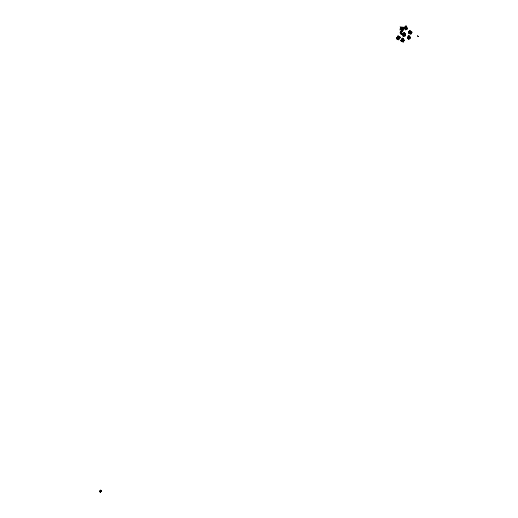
<?xml version="1.0" encoding="UTF-8"?>
<svg xmlns="http://www.w3.org/2000/svg" width="518" height="518" viewBox="0 0 518 518"><rect width="100%" height="100%" fill="white"/><g stroke="black" fill="none" stroke-linecap="round" stroke-linejoin="round"><path stroke-width="0.78" d="M405.374 29.021L405.07 28.736L405.387 28.911M406.196 28.283C404.785 27.085 406.844 29.086 406.209 28.173M100.026 491.077L100.783 491.407L100.33 492.1L101.373 490.578L100.952 491.155L100.201 490.824L99.592 491.692L100.634 490.151L101.373 490.578L100.33 492.1L99.598 491.679M100.246 490.766L100.634 490.151M100.939 491.161L100.078 490.999M398.724 38.533L398.284 39.808L396.484 38.818L398.109 35.839L398.854 36.655L397.798 38.203L397.002 37.762M396.484 38.818L398.109 35.839M397.798 38.203L398.905 36.279M398.614 36.907L399.261 37.264M398.284 39.808L398.815 38.662L397.021 37.672M398.685 36.81L399.32 37.277M398.536 38.423L399.333 38.863L398.536 38.423L399.559 36.836L400.356 37.27L399.333 38.863M399.559 36.836L400.336 37.387M400.168 32.906L400.531 31.941L401.327 32.375L402.13 34.13L401.366 34.551L400.168 32.906L401.728 30.523L402.525 30.963L401.249 32.925L402.13 34.13M400.531 31.941L400.453 32.492L401.249 32.925L401.327 32.375M401.275 30.983L402.02 31.799L401.275 30.983L400.505 32.116L401.301 32.55L402.072 31.423M401.728 30.523L402.505 31.08M401.366 34.551L400.246 32.356M402.059 40.268L402.758 39.239L401.638 41.252L400.841 40.812L401.962 38.805C404.331 39.834 400.964 39.148 402.603 38.138L403.38 38.695L402.603 38.138M400.841 40.812L401.962 38.805M401.638 41.252L401.709 40.786L400.913 40.346M402.641 34.473L402.713 34.013L403.606 33.838L404.066 36.092L403.172 36.266L402.641 34.473L403.541 34.298L403.606 33.838M402.434 39.161L402.233 39.452L402.551 39.226M404.798 33.081L404.286 33.916L403.49 33.476L404.001 32.64L404.778 33.197L404.001 32.64M405.361 28.03L406.067 27.001L404.94 29.008L404.144 28.574L405.27 26.56L406.196 27.169L405.413 26.619M402.797 40.676L403.496 39.646L404.293 40.08L403.172 42.094L402.376 41.654L402.441 41.194M403.172 36.266L402.713 34.013M402.505 41.375L401.767 40.974L402.505 41.375L403.095 40.508L402.356 40.1L403.095 40.508M404.241 34.797L404.305 34.337L405.186 34.156L405.121 34.615L404.241 34.797L404.072 34.207L404.137 33.741L405.024 33.56L405.458 35.807L404.571 35.988L404.422 35.438L404.487 34.978L405.367 34.797L405.458 35.807M404.144 28.574L405.27 26.56M404.286 33.916L403.509 33.366M404.94 29.008L405.011 28.548L404.215 28.108M403.172 42.094L404.293 40.08M402.376 41.654L403.496 39.646M405.866 28.38L407.019 27.739L407.465 28.898L405.73 29.856L405.283 28.697M405.555 27.098L405.736 26.923M405.905 25.9L406.688 26.45L405.905 25.9L405.4 26.735M404.571 35.988L404.137 33.741M405.121 34.615L405.024 33.56M405.73 29.856L405.795 29.39M407.465 28.898L407.019 27.739M407.316 37.918L408.055 36.92L409.485 38.306L409.414 38.772L408.741 39.303L407.316 37.918L408.055 36.92M408.029 36.241L408.663 36.849L408.029 36.241L408.741 35.567L409.356 36.299M409.926 33.21L409.861 33.676L408.942 33.722L408.819 31.423L409.738 31.378L409.855 33.366L410.742 32.569L409.751 32.336L410.742 32.569M410.262 30.886L409.757 31.721L409.103 31.365L409.615 30.53L410.243 31.002L409.615 30.53M409.395 37.833L408.877 37.335L409.55 36.797L410.068 37.296L409.382 37.918C410.237 39.465 406.902 37.257 409.524 37.005L409.589 36.538L408.851 37.536L408.443 36.61M409.129 31.889L409.382 31.52M408.741 35.567L410.547 37.464L409.803 38.461L409.434 37.568L410.107 37.037L409.362 38.034M408.942 33.722L409.006 33.256M409.116 36.079L409.524 37.005M409.861 33.676L409.738 31.378M408.741 39.303L409.667 38.196M409.136 37.309L409.654 37.808M410.437 32.738L411.143 31.708L411.94 32.142L410.819 34.156L410.023 33.715L410.088 33.249M409.803 38.461L410.547 37.464M410.819 34.156L411.94 32.142M410.023 33.715L411.143 31.708M397.325 37.84L397.526 37.555L397.261 38.306L397.41 37.49L397.144 38.241L397.338 37.95M402.525 30.963L402.033 31.682L401.236 31.248M406.196 27.169L406.701 26.34M399.346 38.746L400.356 37.27M403.49 33.476L403.982 32.757M402.097 38.973L402.583 38.254M402.894 39.413L403.399 38.578M409.103 31.365L409.596 30.646M409.265 31.838L409.518 31.468L409.252 31.954M408.378 37.076L409.375 36.182M401.748 28.367L400.686 29.144A1.431 1.256 8.3 0 1 401.728 27.286A1.431 1.256 8.3 0 1 403.289 28.93A1.431 1.256 8.3 0 1 401.01 29.487L402.078 28.717M401.91 28.542L403.949 27.059M405.218 29.163L406.954 28.205M406.377 29.073L407.53 28.432M401.444 34L402.214 33.579M404.072 34.207L404.953 34.026M404.422 35.438L405.303 35.256M404.642 35.522L405.523 35.341M408.754 31.883L409.673 31.844M405.199 27.027L405.995 27.46M411.072 32.168L411.868 32.608M409.123 31.248L409.77 31.611M398.057 36.221L398.854 36.655M401.897 39.264L402.693 39.705M403.431 40.106L404.228 40.546M397.053 37.387L397.85 37.827M396.95 38.138L398.75 39.122M396.548 38.358L398.348 39.342M100.563 490.293L101.321 490.624M100.511 490.371L101.269 490.695M100.44 490.468L101.198 490.799M100.388 490.546L101.146 490.876M100.317 490.65L101.075 490.973M100.265 490.721L101.023 491.051M100.149 490.902L100.9 491.232M99.955 491.181L100.712 491.511M99.903 491.258L100.66 491.582M99.838 491.355L100.589 491.686M99.767 491.459L100.524 491.789M99.715 491.537L100.473 491.867M99.644 491.634L100.401 491.964M410.036 37.503L410.476 37.924M408.916 37.069L409.874 37.995M407.99 37.387L409.414 38.772M407.381 37.458L408.812 38.837M400.149 26.69L403.671 30.394M403.541 34.298L404.066 36.092M408.819 31.423L408.942 32.64M417.417 35.884L418.395 36.525L417.417 35.884M400.492 29.28L399.838 29.759L400.168 30.102L400.822 29.63A1.683 1.476 8.3 0 0 403.528 29.008A1.683 1.476 8.3 0 0 401.677 27.065A1.683 1.476 8.3 0 0 400.492 29.28M405.154 34.415L404.267 34.596L404.448 35.237L405.335 35.056L405.154 34.415"/></g></svg>
